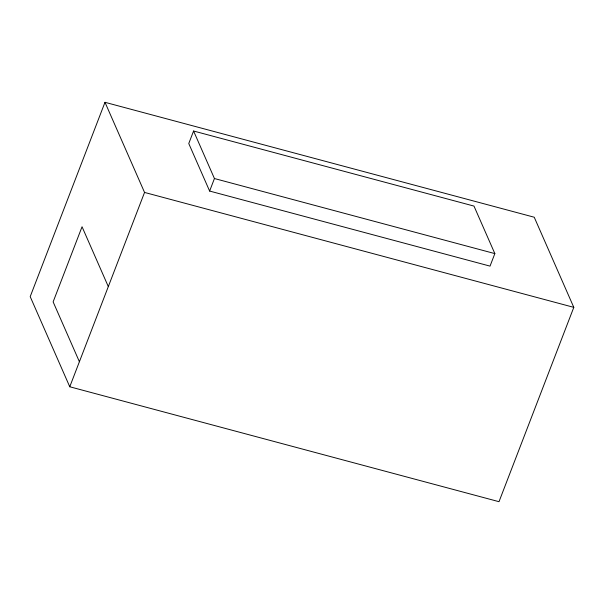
<?xml version="1.0" encoding="UTF-8"?>
<svg xmlns="http://www.w3.org/2000/svg" width="604" height="604" viewBox="0 0 604 604"><rect width="100%" height="100%" fill="white"/><g stroke="black" fill="none" stroke-linecap="round" stroke-linejoin="round"><path stroke-width="0.91" d="M104.99 102.31L30.2 296.647L69.762 386.771L499.01 501.69L573.8 307.353L534.238 217.229L104.99 102.31L144.552 192.434L69.762 386.771M193.582 131.015L188.765 143.533L209.626 191.053L490.033 266.122L494.85 253.604L473.989 206.085L193.582 131.015L214.443 178.535L209.626 191.053M214.443 178.535L494.85 253.604M144.552 192.434L573.8 307.353M108.312 286.598L82.046 226.757L53.129 301.887L79.396 361.728"/></g></svg>
